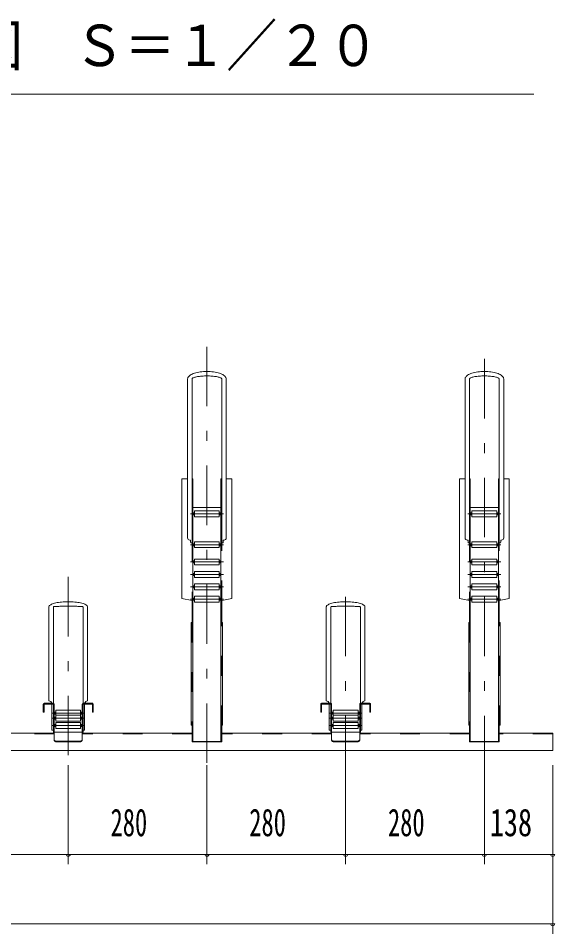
# Model space of a CAD drawing. Units: millimetres, scale not verified. Extents: x -5940 to 5940, y -6448 to 6448.
# Drawn here: x 3381 to 4464, y -2431 to -584 of the extents above; entities that cross this region are included whole.
import ezdxf
from ezdxf.enums import TextEntityAlignment as Align

# ---------------------------------------------------------------- set-up
doc = ezdxf.new("R2010")
doc.units = ezdxf.units.MM
doc.header["$LTSCALE"] = 10
doc.linetypes.add('USER2', pattern=[10, 4, -6])
doc.linetypes.add('USER3', pattern=[24, 12, -5, 2, -5])
for name, color, linetype, lineweight in [('0-2_2-0BOLD', 7, 'Continuous', 18), ('0-3_2-1HIDDEN', 3, 'USER2', 18), ('0-4_2-2CENTER', 3, 'USER3', 18), ('0-5_2-5DIM', 3, 'Continuous', 18)]:
    doc.layers.add(name, color=color, linetype=linetype, lineweight=lineweight)
doc.styles.add('ＭＳ ゴシック', font='')
doc.styles.get('ＭＳ ゴシック').set_extended_font_data('MS Gothic')

msp = doc.modelspace()

# ---------------------------------------------------------------- linework, layer by layer
at = {"layer": '0-2_2-0BOLD'}
for p, q in [((3733.79, -1570.92), (3790.59, -1570.92)), ((3733.79, -1581.81), (3737.19, -1581.81)), ((3737.19, -1585.81), (3733.79, -1585.81)), ((3790.59, -1581.81), (3787.19, -1581.81)), ((3787.19, -1585.81), (3790.59, -1585.81)), ((4293.79, -1570.92), (4350.59, -1570.92)), ((4293.79, -1581.81), (4297.19, -1581.81)), ((4297.19, -1585.81), (4293.79, -1585.81)), ((4350.59, -1581.81), (4347.19, -1581.81)), ((4347.19, -1585.81), (4350.59, -1585.81)), ((3733.79, -1644.1), (3737.19, -1644.1)), ((3790.59, -1644.1), (3787.19, -1644.1)), ((4293.79, -1644.1), (4297.19, -1644.1)), ((4350.59, -1644.1), (4347.19, -1644.1)), ((3737.19, -1648.1), (3733.79, -1648.1)), ((3787.19, -1648.1), (3790.59, -1648.1)), ((4297.19, -1648.1), (4293.79, -1648.1)), ((4347.19, -1648.1), (4350.59, -1648.1)), ((3733.79, -1678.98), (3737.19, -1678.98)), ((3790.59, -1678.98), (3787.19, -1678.98)), ((4293.79, -1678.98), (4297.19, -1678.98)), ((4350.59, -1678.98), (4347.19, -1678.98)), ((3737.19, -1682.98), (3733.79, -1682.98)), ((3787.19, -1682.98), (3790.59, -1682.98)), ((4297.19, -1682.98), (4293.79, -1682.98)), ((4347.19, -1682.98), (4350.59, -1682.98)), ((3733.79, -1704.03), (3737.19, -1704.03)), ((3737.19, -1708.03), (3733.79, -1708.03)), ((3790.59, -1704.03), (3787.19, -1704.03)), ((3787.19, -1708.03), (3790.59, -1708.03)), ((4293.79, -1704.03), (4297.19, -1704.03)), ((4297.19, -1708.03), (4293.79, -1708.03)), ((4350.59, -1704.03), (4347.19, -1704.03)), ((4347.19, -1708.03), (4350.59, -1708.03)), ((3733.79, -1729.07), (3737.19, -1729.07)), ((3737.19, -1733.07), (3733.79, -1733.07)), ((3790.59, -1729.07), (3787.19, -1729.07)), ((3787.19, -1733.07), (3790.59, -1733.07)), ((4293.79, -1729.07), (4297.19, -1729.07)), ((4297.19, -1733.07), (4293.79, -1733.07)), ((4350.59, -1729.07), (4347.19, -1729.07)), ((4347.19, -1733.07), (4350.59, -1733.07)), ((3737.19, -1754.12), (3733.79, -1754.12)), ((3790.59, -1754.12), (3787.19, -1754.12)), ((4297.19, -1754.12), (4293.79, -1754.12)), ((4350.59, -1754.12), (4347.19, -1754.12)), ((3732.19, -1758.53), (3733.79, -1758.53)), ((3733.79, -1758.12), (3737.19, -1758.12)), ((3787.19, -1758.12), (3790.59, -1758.12)), ((3790.59, -1758.53), (3792.19, -1758.53)), ((4003.19, -1771.51), (4003.19, -1961.23)), ((4292.19, -1758.53), (4293.79, -1758.53)), ((4293.79, -1758.12), (4297.19, -1758.12)), ((4347.19, -1758.12), (4350.59, -1758.12)), ((4350.59, -1758.53), (4352.19, -1758.53)), ((3793.79, -1803.25), (3790.59, -1803.25)), ((4353.79, -1803.25), (4350.59, -1803.25)), ((3512.19, -1966.23), (3530.99, -1966.23)), ((3530.99, -1984.23), (3530.99, -1967.83)), ((4072.19, -1966.23), (4090.99, -1966.23)), ((4090.99, -1984.23), (4090.99, -1967.83)), ((3457.19, -1984.23), (3453.79, -1984.23)), ((3453.79, -1988.23), (3457.19, -1988.23)), ((3457.19, -1994.23), (3453.79, -1994.23)), ((3457.19, -1990.23), (3507.19, -1990.23)), ((3510.59, -1984.23), (3507.19, -1984.23)), ((3507.19, -1988.23), (3510.59, -1988.23)), ((3507.19, -1994.23), (3510.59, -1994.23)), ((4017.19, -1984.23), (4013.79, -1984.23)), ((4013.79, -1988.23), (4017.19, -1988.23)), ((4017.19, -1994.23), (4013.79, -1994.23)), ((4017.19, -1990.23), (4067.19, -1990.23)), ((4070.59, -1984.23), (4067.19, -1984.23)), ((4067.19, -1988.23), (4070.59, -1988.23)), ((4067.19, -1994.23), (4070.59, -1994.23)), ((3453.79, -1998.23), (3457.19, -1998.23)), ((3457.19, -2009.23), (3453.79, -2009.23)), ((3453.79, -2013.23), (3457.19, -2013.23)), ((3510.59, -1998.23), (3507.19, -1998.23)), ((3507.19, -2009.23), (3510.59, -2009.23)), ((3510.59, -2013.23), (3507.19, -2013.23)), ((3733.79, -2010.66), (3730.59, -2010.66)), ((4013.79, -1998.23), (4017.19, -1998.23)), ((4017.19, -2009.23), (4013.79, -2009.23)), ((4013.79, -2013.23), (4017.19, -2013.23)), ((4070.59, -1998.23), (4067.19, -1998.23)), ((4067.19, -2009.23), (4070.59, -2009.23)), ((4070.59, -2013.23), (4067.19, -2013.23)), ((4293.79, -2010.66), (4290.59, -2010.66)), ((3453.79, -2026.23), (3232.19, -2026.23)), ((3510.59, -2024.63), (3453.79, -2024.63)), ((3732.19, -2026.23), (3510.59, -2026.23)), ((4013.79, -2026.23), (3792.19, -2026.23)), ((4070.59, -2024.63), (4013.79, -2024.63)), ((4292.19, -2026.23), (4070.59, -2026.23))]:
    msp.add_line(p, q, dxfattribs=at)
for points in [[(3801.19, -1632.39), (3801.19, -1311.59), (3801.04, -1310.28), (3800.6, -1308.97), (3799.86, -1307.68), (3798.84, -1306.43), (3797.54, -1305.21), (3795.96, -1304.04), (3794.14, -1302.93), (3792.07, -1301.88), (3789.77, -1300.91), (3787.26, -1300.02), (3784.56, -1299.22), (3781.69, -1298.51), (3778.67, -1297.9), (3775.53, -1297.4), (3772.28, -1297), (3768.96, -1296.72), (3765.59, -1296.54), (3762.19, -1296.49), (3758.79, -1296.54), (3755.42, -1296.72), (3752.1, -1297), (3748.85, -1297.4), (3745.71, -1297.9), (3742.69, -1298.51), (3739.82, -1299.22), (3737.12, -1300.02), (3734.61, -1300.91), (3732.31, -1301.88), (3730.24, -1302.93), (3728.41, -1304.04), (3726.84, -1305.21), (3725.54, -1306.43), (3724.52, -1307.68), (3723.78, -1308.97), (3723.34, -1310.28), (3723.19, -1311.59), (3723.19, -1632.39)], [(3732.19, -1641.02), (3732.19, -1311.59), (3732.3, -1311.06), (3732.65, -1310.53), (3733.21, -1310.01), (3734, -1309.5), (3735, -1309.01), (3736.21, -1308.54), (3737.62, -1308.09), (3739.21, -1307.67), (3740.98, -1307.28), (3742.91, -1306.92), (3744.98, -1306.59), (3747.19, -1306.31), (3749.51, -1306.06), (3751.93, -1305.86), (3754.43, -1305.69), (3756.98, -1305.58), (3759.57, -1305.51), (3762.19, -1305.49), (3764.8, -1305.51), (3767.4, -1305.58), (3769.95, -1305.69), (3772.45, -1305.86), (3774.87, -1306.06), (3777.19, -1306.31), (3779.4, -1306.59), (3781.47, -1306.92), (3783.4, -1307.28), (3785.17, -1307.67), (3786.76, -1308.09), (3788.17, -1308.54), (3789.38, -1309.01), (3790.38, -1309.5), (3791.17, -1310.01), (3791.73, -1310.53), (3792.08, -1311.06), (3792.19, -1311.59), (3792.19, -1641.02)], [(4361.19, -1632.39), (4361.19, -1311.59), (4361.04, -1310.28), (4360.6, -1308.97), (4359.86, -1307.68), (4358.84, -1306.43), (4357.54, -1305.21), (4355.96, -1304.04), (4354.14, -1302.93), (4352.07, -1301.88), (4349.77, -1300.91), (4347.26, -1300.02), (4344.56, -1299.22), (4341.69, -1298.51), (4338.67, -1297.9), (4335.53, -1297.4), (4332.28, -1297), (4328.96, -1296.72), (4325.59, -1296.54), (4322.19, -1296.49), (4318.79, -1296.54), (4315.42, -1296.72), (4312.1, -1297), (4308.85, -1297.4), (4305.71, -1297.9), (4302.69, -1298.51), (4299.82, -1299.22), (4297.12, -1300.02), (4294.61, -1300.91), (4292.31, -1301.88), (4290.24, -1302.93), (4288.41, -1304.04), (4286.84, -1305.21), (4285.54, -1306.43), (4284.52, -1307.68), (4283.78, -1308.97), (4283.34, -1310.28), (4283.19, -1311.59), (4283.19, -1632.39)], [(4292.19, -1641.02), (4292.19, -1311.59), (4292.3, -1311.06), (4292.65, -1310.53), (4293.21, -1310.01), (4294, -1309.5), (4295, -1309.01), (4296.21, -1308.54), (4297.62, -1308.09), (4299.21, -1307.67), (4300.98, -1307.28), (4302.91, -1306.92), (4304.98, -1306.59), (4307.19, -1306.31), (4309.51, -1306.06), (4311.93, -1305.86), (4314.43, -1305.69), (4316.98, -1305.58), (4319.57, -1305.51), (4322.19, -1305.49), (4324.8, -1305.51), (4327.4, -1305.58), (4329.95, -1305.69), (4332.45, -1305.86), (4334.87, -1306.06), (4337.19, -1306.31), (4339.4, -1306.59), (4341.47, -1306.92), (4343.4, -1307.28), (4345.17, -1307.67), (4346.76, -1308.09), (4348.17, -1308.54), (4349.38, -1309.01), (4350.38, -1309.5), (4351.17, -1310.01), (4351.73, -1310.53), (4352.08, -1311.06), (4352.19, -1311.59), (4352.19, -1641.02)], [(3732.19, -1803.25), (3732.19, -1758.53), (3711.79, -1754.6), (3711.79, -1513.46), (3723.19, -1513.46)], [(3732.19, -1513.46), (3733.79, -1513.46), (3733.79, -2043.06), (3790.59, -2043.06), (3790.59, -1513.46), (3792.19, -1513.46)], [(3801.19, -1513.46), (3812.59, -1513.46), (3812.59, -1754.6), (3792.19, -1758.53), (3792.19, -1803.25)], [(4292.19, -1803.25), (4292.19, -1758.53), (4271.79, -1754.6), (4271.79, -1513.46), (4283.19, -1513.46)], [(4292.19, -1513.46), (4293.79, -1513.46), (4293.79, -2043.06), (4350.59, -2043.06), (4350.59, -1513.46), (4352.19, -1513.46)], [(4361.19, -1513.46), (4372.59, -1513.46), (4372.59, -1754.6), (4352.19, -1758.53), (4352.19, -1803.25)], [(3727.69, -1636.89), (3729.19, -1636.89), (3729.19, -1641.02)], [(3795.19, -1641.02), (3795.19, -1636.89), (3796.69, -1636.89)], [(4287.69, -1636.89), (4289.19, -1636.89), (4289.19, -1641.02)], [(4355.19, -1641.02), (4355.19, -1636.89), (4356.69, -1636.89)], [(3433.39, -1966.23), (3452.19, -1966.23), (3452.19, -1771.51), (3452.3, -1771.4), (3452.65, -1771.29), (3453.21, -1771.18), (3454, -1771.07), (3455, -1770.97), (3456.21, -1770.87), (3457.61, -1770.77), (3459.21, -1770.69), (3460.98, -1770.6), (3462.91, -1770.53), (3464.98, -1770.46), (3467.19, -1770.4), (3469.51, -1770.35), (3471.93, -1770.31), (3474.43, -1770.27), (3476.98, -1770.25), (3479.57, -1770.23), (3482.19, -1770.23), (3484.8, -1770.23), (3487.4, -1770.25), (3489.95, -1770.27), (3492.45, -1770.31), (3494.87, -1770.35), (3497.19, -1770.4), (3499.4, -1770.46), (3501.47, -1770.53), (3503.4, -1770.6), (3505.17, -1770.69), (3506.76, -1770.77), (3508.17, -1770.87), (3509.38, -1770.97), (3510.38, -1771.07), (3511.17, -1771.18), (3511.73, -1771.29), (3512.07, -1771.4), (3512.19, -1771.51), (3512.19, -1966.23)], [(3444.52, -1768.85), (3443.78, -1769.72), (3443.34, -1770.61), (3443.19, -1771.51), (3443.19, -1961.23)], [(3521.19, -1961.23), (3521.19, -1771.51), (3521.04, -1770.61), (3520.6, -1769.72), (3519.86, -1768.85), (3518.84, -1767.99), (3517.54, -1767.16), (3515.96, -1766.37), (3514.14, -1765.61), (3512.07, -1764.9), (3509.77, -1764.24), (3507.26, -1763.63), (3504.56, -1763.09), (3501.69, -1762.61), (3498.67, -1762.19), (3495.53, -1761.85), (3492.28, -1761.58), (3488.96, -1761.38), (3485.59, -1761.27), (3482.19, -1761.23), (3478.79, -1761.27), (3475.42, -1761.38), (3472.1, -1761.58), (3468.85, -1761.85), (3465.71, -1762.19), (3462.69, -1762.61), (3459.82, -1763.09), (3457.12, -1763.63), (3454.61, -1764.24), (3452.31, -1764.9), (3450.24, -1765.61), (3448.41, -1766.37), (3446.84, -1767.16), (3445.54, -1767.99), (3444.52, -1768.85)], [(3993.39, -1966.23), (4012.19, -1966.23), (4012.19, -1771.51), (4012.3, -1771.4), (4012.65, -1771.29), (4013.21, -1771.18), (4014, -1771.07), (4015, -1770.97), (4016.21, -1770.87), (4017.61, -1770.77), (4019.21, -1770.69), (4020.98, -1770.6), (4022.91, -1770.53), (4024.98, -1770.46), (4027.19, -1770.4), (4029.51, -1770.35), (4031.93, -1770.31), (4034.43, -1770.27), (4036.98, -1770.25), (4039.57, -1770.23), (4042.19, -1770.23), (4044.8, -1770.23), (4047.4, -1770.25), (4049.95, -1770.27), (4052.45, -1770.31), (4054.87, -1770.35), (4057.19, -1770.4), (4059.4, -1770.46), (4061.47, -1770.53), (4063.4, -1770.6), (4065.17, -1770.69), (4066.76, -1770.77), (4068.17, -1770.87), (4069.38, -1770.97), (4070.38, -1771.07), (4071.17, -1771.18), (4071.73, -1771.29), (4072.07, -1771.4), (4072.19, -1771.51), (4072.19, -1966.23)], [(4081.19, -1961.23), (4081.19, -1771.51), (4081.04, -1770.61), (4080.6, -1769.72), (4079.86, -1768.85), (4078.84, -1767.99), (4077.54, -1767.16), (4075.96, -1766.37), (4074.14, -1765.61), (4072.07, -1764.9), (4069.77, -1764.24), (4067.26, -1763.63), (4064.56, -1763.09), (4061.69, -1762.61), (4058.67, -1762.19), (4055.53, -1761.85), (4052.28, -1761.58), (4048.96, -1761.38), (4045.59, -1761.27), (4042.19, -1761.23), (4038.79, -1761.27), (4035.42, -1761.38), (4032.1, -1761.58), (4028.85, -1761.85), (4025.71, -1762.19), (4022.69, -1762.61), (4019.82, -1763.09), (4017.12, -1763.63), (4014.61, -1764.24), (4012.31, -1764.9), (4010.24, -1765.61), (4008.41, -1766.37), (4006.84, -1767.16), (4005.54, -1767.99), (4004.52, -1768.85), (4003.78, -1769.72), (4003.34, -1770.61), (4003.19, -1771.51)], [(3730.59, -2010.66), (3730.59, -1803.25), (3733.79, -1803.25)], [(3793.79, -1803.25), (3793.79, -2010.66), (3790.59, -2010.66)], [(4290.59, -2010.66), (4290.59, -1803.25), (4293.79, -1803.25)], [(4353.79, -1803.25), (4353.79, -2010.66), (4350.59, -2010.66)], [(3452.19, -2024.63), (3452.19, -1967.83), (3433.39, -1967.83), (3433.39, -1984.23), (3431.79, -1984.23), (3431.79, -1967.83)], [(3449.19, -1967.83), (3449.19, -2020.23), (3452.19, -2020.23)], [(3510.59, -1967.83), (3510.59, -2040.37), (3510.57, -2040.68), (3510.51, -2040.98), (3510.42, -2041.29), (3510.29, -2041.58), (3510.12, -2041.86), (3509.92, -2042.14), (3509.69, -2042.4), (3509.42, -2042.64), (3509.12, -2042.87), (3508.8, -2043.08), (3508.46, -2043.27), (3508.09, -2043.43), (3507.7, -2043.57), (3507.3, -2043.69), (3506.88, -2043.79), (3506.46, -2043.85), (3506.03, -2043.89), (3505.59, -2043.91), (3458.79, -2043.91), (3458.35, -2043.89), (3457.92, -2043.85), (3457.5, -2043.79), (3457.08, -2043.69), (3456.68, -2043.57), (3456.29, -2043.43), (3455.92, -2043.27), (3455.58, -2043.08), (3455.25, -2042.87), (3454.96, -2042.64), (3454.69, -2042.4), (3454.46, -2042.14), (3454.26, -2041.86), (3454.09, -2041.58), (3453.96, -2041.29), (3453.87, -2040.98), (3453.81, -2040.68), (3453.79, -2040.37), (3453.79, -1967.83)], [(3530.99, -1967.83), (3512.19, -1967.83), (3512.19, -2024.63)], [(3512.19, -2020.23), (3515.19, -2020.23), (3515.19, -1967.83)], [(3532.59, -1967.83), (3532.59, -1984.23), (3530.99, -1984.23)], [(4012.19, -2024.63), (4012.19, -1967.83), (3993.39, -1967.83), (3993.39, -1984.23), (3991.79, -1984.23), (3991.79, -1967.83)], [(4009.19, -1967.83), (4009.19, -2020.23), (4012.19, -2020.23)], [(4070.59, -1967.83), (4070.59, -2040.37), (4070.57, -2040.68), (4070.51, -2040.98), (4070.42, -2041.29), (4070.29, -2041.58), (4070.12, -2041.86), (4069.92, -2042.14), (4069.69, -2042.4), (4069.42, -2042.64), (4069.12, -2042.87), (4068.8, -2043.08), (4068.46, -2043.27), (4068.09, -2043.43), (4067.7, -2043.57), (4067.3, -2043.69), (4066.88, -2043.79), (4066.46, -2043.85), (4066.03, -2043.89), (4065.59, -2043.91), (4018.79, -2043.91), (4018.35, -2043.89), (4017.92, -2043.85), (4017.5, -2043.79), (4017.08, -2043.69), (4016.68, -2043.57), (4016.29, -2043.43), (4015.92, -2043.27), (4015.58, -2043.08), (4015.25, -2042.87), (4014.96, -2042.64), (4014.69, -2042.4), (4014.46, -2042.14), (4014.26, -2041.86), (4014.09, -2041.58), (4013.96, -2041.29), (4013.87, -2040.98), (4013.81, -2040.68), (4013.79, -2040.37), (4013.79, -1967.83)], [(4090.99, -1967.83), (4072.19, -1967.83), (4072.19, -2024.63)], [(4072.19, -2020.23), (4075.19, -2020.23), (4075.19, -1967.83)], [(4092.59, -1967.83), (4092.59, -1984.23), (4090.99, -1984.23)], [(3792.19, -2010.66), (3792.19, -2044.28), (3732.19, -2044.28), (3732.19, -2010.66)], [(4352.19, -2010.66), (4352.19, -2044.28), (4292.19, -2044.28), (4292.19, -2010.66)], [(2333.79, -2026.23), (2224.19, -2026.23), (2224.19, -2061.23), (4460.19, -2061.23), (4460.19, -2026.23), (4352.19, -2026.23)], [(3510.59, -2039.24), (3510.57, -2039.55), (3510.51, -2039.85), (3510.42, -2040.15), (3510.29, -2040.45), (3510.12, -2040.73), (3509.92, -2041.01), (3509.69, -2041.27), (3509.42, -2041.51), (3509.12, -2041.74), (3508.8, -2041.95), (3508.46, -2042.13), (3508.09, -2042.3), (3507.7, -2042.44), (3507.3, -2042.56), (3506.88, -2042.65), (3506.46, -2042.72), (3506.03, -2042.76), (3505.59, -2042.77), (3458.79, -2042.77), (3458.35, -2042.76), (3457.92, -2042.72), (3457.5, -2042.65), (3457.08, -2042.56), (3456.68, -2042.44), (3456.29, -2042.3), (3455.92, -2042.13), (3455.58, -2041.95), (3455.25, -2041.74), (3454.96, -2041.51), (3454.69, -2041.27), (3454.46, -2041.01), (3454.26, -2040.73), (3454.09, -2040.45), (3453.96, -2040.15), (3453.87, -2039.85), (3453.81, -2039.55), (3453.79, -2039.24)], [(4070.59, -2039.24), (4070.57, -2039.55), (4070.51, -2039.85), (4070.42, -2040.15), (4070.29, -2040.45), (4070.12, -2040.73), (4069.92, -2041.01), (4069.69, -2041.27), (4069.42, -2041.51), (4069.12, -2041.74), (4068.8, -2041.95), (4068.46, -2042.13), (4068.09, -2042.3), (4067.7, -2042.44), (4067.3, -2042.56), (4066.88, -2042.65), (4066.46, -2042.72), (4066.03, -2042.76), (4065.59, -2042.77), (4018.79, -2042.77), (4018.35, -2042.76), (4017.92, -2042.72), (4017.5, -2042.65), (4017.08, -2042.56), (4016.68, -2042.44), (4016.29, -2042.3), (4015.92, -2042.13), (4015.58, -2041.95), (4015.25, -2041.74), (4014.96, -2041.51), (4014.69, -2041.27), (4014.46, -2041.01), (4014.26, -2040.73), (4014.09, -2040.45), (4013.96, -2040.15), (4013.87, -2039.85), (4013.81, -2039.55), (4013.79, -2039.24)]]:
    msp.add_lwpolyline(points, dxfattribs=at)
for points in [[(3737.19, -1589.8), (3737.19, -1577.81), (3787.19, -1577.81), (3787.19, -1589.8)], [(4297.19, -1589.8), (4297.19, -1577.81), (4347.19, -1577.81), (4347.19, -1589.8)], [(3737.19, -1652.1), (3737.19, -1640.1), (3787.19, -1640.1), (3787.19, -1652.1)], [(4297.19, -1652.1), (4347.19, -1652.1), (4347.19, -1640.1), (4297.19, -1640.1)], [(3737.19, -1686.98), (3737.19, -1674.99), (3787.19, -1674.99), (3787.19, -1686.98)], [(4297.19, -1686.98), (4347.19, -1686.98), (4347.19, -1674.99), (4297.19, -1674.99)], [(3737.19, -1712.03), (3737.19, -1700.03), (3787.19, -1700.03), (3787.19, -1712.03)], [(4297.19, -1712.03), (4297.19, -1700.03), (4347.19, -1700.03), (4347.19, -1712.03)], [(3737.19, -1737.07), (3737.19, -1725.07), (3787.19, -1725.07), (3787.19, -1737.07)], [(4297.19, -1737.07), (4347.19, -1737.07), (4347.19, -1725.07), (4297.19, -1725.07)], [(3737.19, -1750.12), (3737.19, -1762.12), (3787.19, -1762.12), (3787.19, -1750.12)], [(4297.19, -1750.12), (4297.19, -1762.12), (4347.19, -1762.12), (4347.19, -1750.12)], [(3457.19, -1980.23), (3457.19, -2002.23), (3507.19, -2002.23), (3507.19, -1980.23)], [(4017.19, -1980.23), (4067.19, -1980.23), (4067.19, -2002.23), (4017.19, -2002.23)], [(3507.19, -2005.23), (3507.19, -2017.23), (3457.19, -2017.23), (3457.19, -2005.23)], [(4067.19, -2005.23), (4067.19, -2017.23), (4017.19, -2017.23), (4017.19, -2005.23)]]:
    msp.add_lwpolyline(points, close=True, dxfattribs=at)
for centre, radius, start, end in [((3727.69, -1632.39), 4.5, 180, 270), ((3730.69, -1641.02), 1.5, 180, 0), ((3793.69, -1641.02), 1.5, 180, 0), ((3796.69, -1632.39), 4.5, 270, 0), ((4287.69, -1632.39), 4.5, 180, 270), ((4290.69, -1641.02), 1.5, 180, 0), ((4353.69, -1641.02), 1.5, 180, 0), ((4356.69, -1632.39), 4.5, 270, 0), ((3433.39, -1967.83), 1.6, 90, 180), ((3442.47, -1968.19), 7, 16.28546, 84.10339), ((3452.19, -1967.83), 1.6, 0, 90), ((3512.19, -1967.83), 1.6, 90, 180), ((3521.91, -1968.19), 7, 95.89659, 163.71452), ((3530.99, -1967.83), 1.6, 0, 90), ((3993.39, -1967.83), 1.6, 90, 180), ((4002.47, -1968.19), 7, 16.28546, 84.10339), ((4012.19, -1967.83), 1.6, 0, 90), ((4072.19, -1967.83), 1.6, 90, 180), ((4081.91, -1968.19), 7, 95.89659, 163.71452), ((4090.99, -1967.83), 1.6, 0, 90), ((3453.79, -2024.63), 1.6, 180, 270), ((3510.59, -2024.63), 1.6, 270, 0), ((4013.79, -2024.63), 1.6, 180, 270), ((4070.59, -2024.63), 1.6, 270, 0)]:
    msp.add_arc(centre, radius, start, end, dxfattribs=at)
at = {"layer": '0-3_2-1HIDDEN'}
for p, q in [((3732.19, -1641.02), (3732.19, -1758.53)), ((3792.19, -1758.53), (3792.19, -1641.02)), ((4292.19, -1641.02), (4292.19, -1758.53)), ((4352.19, -1758.53), (4352.19, -1641.02)), ((3732.19, -1803.25), (3732.19, -2010.66)), ((3792.19, -2010.66), (3792.19, -1803.25)), ((4292.19, -1803.25), (4292.19, -2010.66)), ((4352.19, -2010.66), (4352.19, -1803.25)), ((3453.79, -2027.83), (3232.19, -2027.83)), ((3732.19, -2027.83), (3510.59, -2027.83)), ((4013.79, -2027.83), (3792.19, -2027.83)), ((4292.19, -2027.83), (4070.59, -2027.83)), ((4460.19, -2027.83), (4352.19, -2027.83))]:
    msp.add_line(p, q, dxfattribs=at)
at = {"layer": '0-4_2-2CENTER'}
for p, q in [((3762.19, -1246.49), (3762.19, -2111.23)), ((4322.19, -2111.23), (4322.19, -1246.49)), ((3728.79, -1583.81), (3795.59, -1583.81)), ((4288.79, -1583.81), (4355.59, -1583.81)), ((3795.59, -1646.1), (3728.79, -1646.1)), ((4355.59, -1646.1), (4288.79, -1646.1)), ((3795.59, -1680.98), (3728.79, -1680.98)), ((4355.59, -1680.98), (4288.79, -1680.98)), ((3482.19, -1711.23), (3482.19, -2111.23)), ((3728.79, -1706.03), (3795.59, -1706.03)), ((4042.19, -2111.23), (4042.19, -1711.23)), ((4288.79, -1706.03), (4355.59, -1706.03)), ((3795.59, -1731.07), (3728.79, -1731.07)), ((4355.59, -1731.07), (4288.79, -1731.07)), ((3728.79, -1756.12), (3795.59, -1756.12)), ((4288.79, -1756.12), (4355.59, -1756.12)), ((3515.59, -1986.23), (3448.79, -1986.23)), ((4075.59, -1986.23), (4008.79, -1986.23)), ((3448.79, -1996.23), (3515.59, -1996.23)), ((3515.59, -2011.23), (3448.79, -2011.23)), ((4008.79, -1996.23), (4075.59, -1996.23)), ((4075.59, -2011.23), (4008.79, -2011.23))]:
    msp.add_line(p, q, dxfattribs=at)
at = {"layer": '0-5_2-5DIM'}
for p, q in [((4422.19, -736.61), (2262.19, -736.61)), ((3482.19, -2091.23), (3482.19, -2291.23)), ((3762.19, -2091.23), (3762.19, -2291.23)), ((4042.19, -2291.23), (4042.19, -2091.23)), ((4322.19, -2291.23), (4322.19, -2091.23)), ((4460.19, -2431.23), (4460.19, -2091.23)), ((4460.19, -2271.23), (2224.19, -2271.23)), ((3486.19, -2271.23), (3478.19, -2271.23)), ((3766.19, -2271.23), (3758.19, -2271.23)), ((4046.19, -2271.23), (4038.19, -2271.23)), ((4326.19, -2271.23), (4318.19, -2271.23)), ((4464.19, -2271.23), (4456.19, -2271.23)), ((2224.19, -2411.23), (4460.19, -2411.23)), ((4464.19, -2411.23), (4456.19, -2411.23))]:
    msp.add_line(p, q, dxfattribs=at)
for centre in [(3482.19, -2271.23), (3762.19, -2271.23), (4042.19, -2271.23), (4322.19, -2271.23), (4460.19, -2271.23), (4460.19, -2411.23)]:
    msp.add_arc(centre, 4, 180, 0, dxfattribs=at)

# ---------------------------------------------------------------- texts
at = {"layer": '0-5_2-5DIM', "color": 7, "style": 'ＭＳ ゴシック'}
for s, height, width, p in [('ＣＬＢ－２８８\u3000平面図\u3000Ｓ＝１／２０', 83.58, 0.9, (2262.19, -705.21)), ('280', 55.72, 0.65, (3567.69, -2251.23)), ('280', 55.72, 0.65, (3847.69, -2251.23)), ('280', 55.72, 0.65, (4127.69, -2251.23)), ('138', 55.72, 0.75, (4333.2, -2251.23))]:
    msp.add_text(s, height=height, dxfattribs=dict(at, width=width)).set_placement(p, align=Align.BOTTOM_LEFT)

doc.saveas('drawing.dxf')
